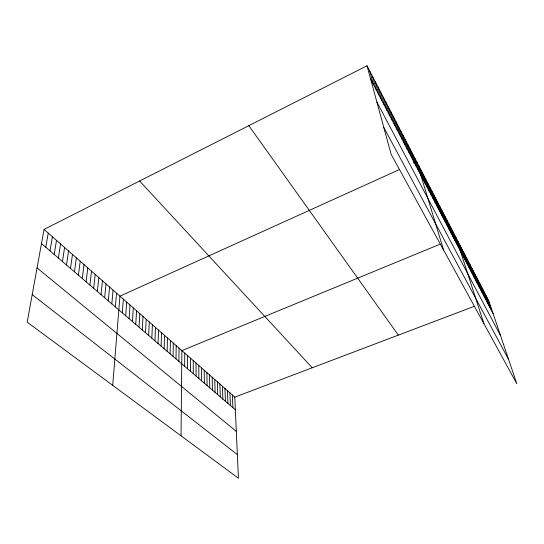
<?xml version="1.0" encoding="UTF-8"?>
<svg xmlns="http://www.w3.org/2000/svg" width="544" height="544" viewBox="0 0 544 544"><rect width="100%" height="100%" fill="white"/><g stroke="black" fill="none" stroke-linecap="round" stroke-linejoin="round"><path stroke-width="0.82" d="M190.434 371.266L190.441 358.142M187.564 368.812L187.612 355.654M184.668 366.323L184.756 353.144M181.03 435.819L181.873 350.608L439.912 244.263M178.881 361.359L179.051 348.126M175.984 358.884L176.202 345.617M173.067 356.374L173.325 343.087M170.122 353.852L170.422 340.537M167.144 351.302L167.484 337.953M164.138 348.724L164.526 335.356M161.106 346.12L161.541 332.731M158.046 343.495L158.522 330.079M154.952 340.843L155.482 327.4M151.83 338.164L152.408 324.693M148.675 335.464L149.301 321.966M145.493 332.731L146.166 319.212M142.276 329.977L143.004 316.424M139.026 327.189L139.808 313.616M135.748 324.374L136.578 310.78M132.43 321.531L133.321 307.911M129.084 318.662L130.03 305.021M125.705 315.765L126.704 302.097M122.284 312.834L123.345 299.139M112.703 385.336L119.952 296.16L399.038 169.735M115.348 306.884L116.525 293.141M111.826 303.865L113.057 290.102M108.263 300.812L109.562 287.021M104.666 297.724L106.026 283.914M101.028 294.61L102.456 280.779M97.356 291.455L98.845 277.603M93.643 288.272L95.2 274.4M89.889 285.056L91.514 271.157M86.095 281.799L87.795 267.886M82.26 278.514L84.028 264.574M78.384 275.189L80.226 261.229M74.467 271.83L76.378 257.849M70.502 268.43L72.495 254.429M66.497 264.996L68.564 250.974M62.444 261.521L64.593 247.479M58.344 258.006L60.574 243.95M54.203 254.456L56.515 240.38M50.014 250.866L52.408 236.769M45.778 247.228L48.253 233.118M44.057 229.425L27.2 322.17L238.415 478.217L234.79 397.134L44.057 229.425L367.003 65.783L488.777 300.832L516.8 383.717L391.102 154.204L367.003 65.783M413.746 163.071L416.711 161.731L443.584 250.029M453.71 238.571L456.028 237.619L483.936 323.714M234.79 397.134L474.014 306.428M486.656 301.634L488.777 300.832M32.205 294.617L237.361 454.607M37.06 267.934L236.32 431.372M41.487 243.556L235.355 409.788M139.638 180.996L312.242 367.764M248.832 125.664L398.344 335.118M383.84 127.568L508.579 359.414M376.89 102.075L500.534 335.621M370.614 79.03L493.109 313.657M487.288 297.962L491.626 310.814M485.785 295.072L490.124 307.938M484.276 292.148L488.607 305.034M482.746 289.19L487.077 302.104M481.195 286.212L485.534 299.139M479.638 283.2L483.97 296.147M478.06 280.153L482.392 293.128M476.469 277.08L480.801 290.074M474.858 273.979L479.189 286.987M473.239 270.844L477.557 283.873M471.594 267.675L475.918 280.724M469.934 264.472L474.252 277.542M468.262 261.236L472.573 274.326M466.568 257.972L470.88 271.075M464.855 254.667L469.166 267.791M463.128 251.328L467.432 264.472M461.38 247.955L465.678 261.113M459.612 244.548L463.91 257.72M457.83 241.101L462.114 254.293M454.254 234.206L458.531 247.425M452.465 230.751L456.736 243.991M450.663 227.263L454.92 240.516M448.834 223.74L453.091 237M446.984 220.177L451.234 233.451M445.121 216.573L449.364 229.86M443.238 212.935L447.467 226.236M441.327 209.25L445.55 222.564M439.402 205.53L443.612 218.858M437.451 201.77L441.653 215.104M435.479 197.962L439.674 211.31M433.486 194.12L437.668 207.475M431.474 190.23L435.642 203.592M429.434 186.293L433.595 199.668M427.373 182.315L431.521 195.697M425.286 178.296L429.427 191.678M423.178 174.223L427.305 187.619M421.049 170.109L425.156 183.505M418.894 165.94L422.987 179.343M414.501 157.468L418.56 170.877M412.264 153.156L416.31 166.566M410.006 148.791L414.032 162.2M407.714 144.378L411.726 157.787M405.402 139.91L409.394 153.313M403.056 135.381L407.034 148.791M400.683 130.805L404.641 144.208M398.283 126.174L402.22 139.57M395.855 121.482L399.765 134.871M393.394 116.729L397.283 130.118M390.905 111.921L394.767 125.304M388.382 107.052L392.224 120.421M385.825 102.122L389.64 115.484M383.241 97.131L387.029 110.473M380.616 92.072L384.384 105.407M377.964 86.952L381.698 100.266M375.278 81.763L378.984 95.064M372.552 76.507L376.23 89.787M369.798 71.182L373.436 84.442M232.363 394.998L232.9 407.68M229.915 392.85L230.425 405.559M227.446 390.674L227.922 403.41M224.951 388.484L225.4 401.248M222.442 386.274L222.856 399.072M219.905 384.044L220.286 396.868M217.342 381.793L217.695 394.645M214.764 379.522L215.084 392.401M212.16 377.237L212.446 390.143M209.528 374.925L209.78 387.858M206.876 372.592L207.094 385.553M204.204 370.24L204.381 383.228M201.498 367.86L201.64 380.882M198.771 365.466L198.88 378.508M196.024 363.045L196.092 376.122M193.249 360.604L193.276 373.708"/></g></svg>
